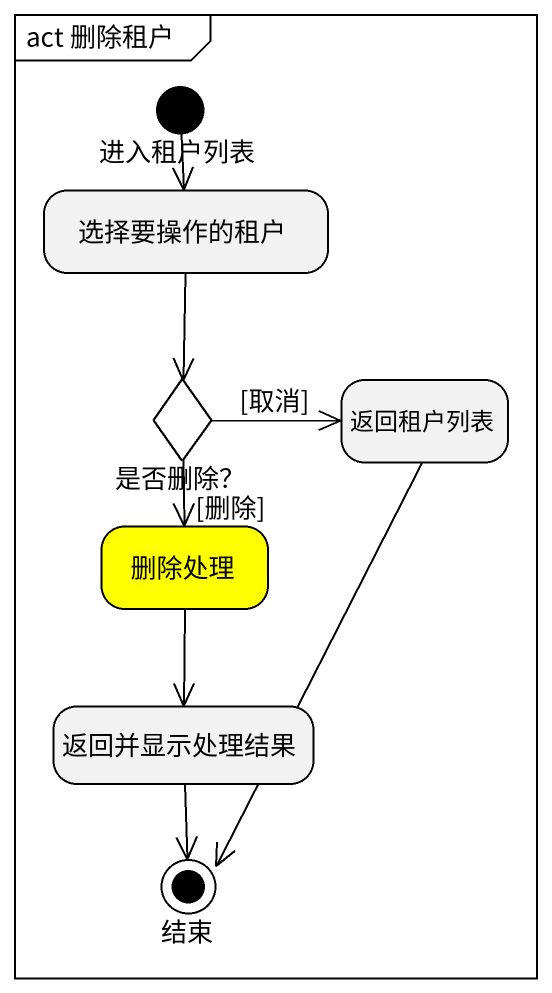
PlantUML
@startuml
mainframe act 删除租户
hide empty description
state 进入租户列表 <<start>>
state 选择要操作的租户
state "是否删除？" as 是否删除 <<choice>>
state 返回租户列表
state 删除处理 #FFFF00
state 返回并显示处理结果
state 结束 <<end>>
进入租户列表 --> 选择要操作的租户
选择要操作的租户 --> 是否删除
是否删除 -right-> 返回租户列表 : [取消]
是否删除 --> 删除处理 : [删除]
返回租户列表 --> 结束
删除处理 --> 返回并显示处理结果
返回并显示处理结果 --> 结束
@enduml
